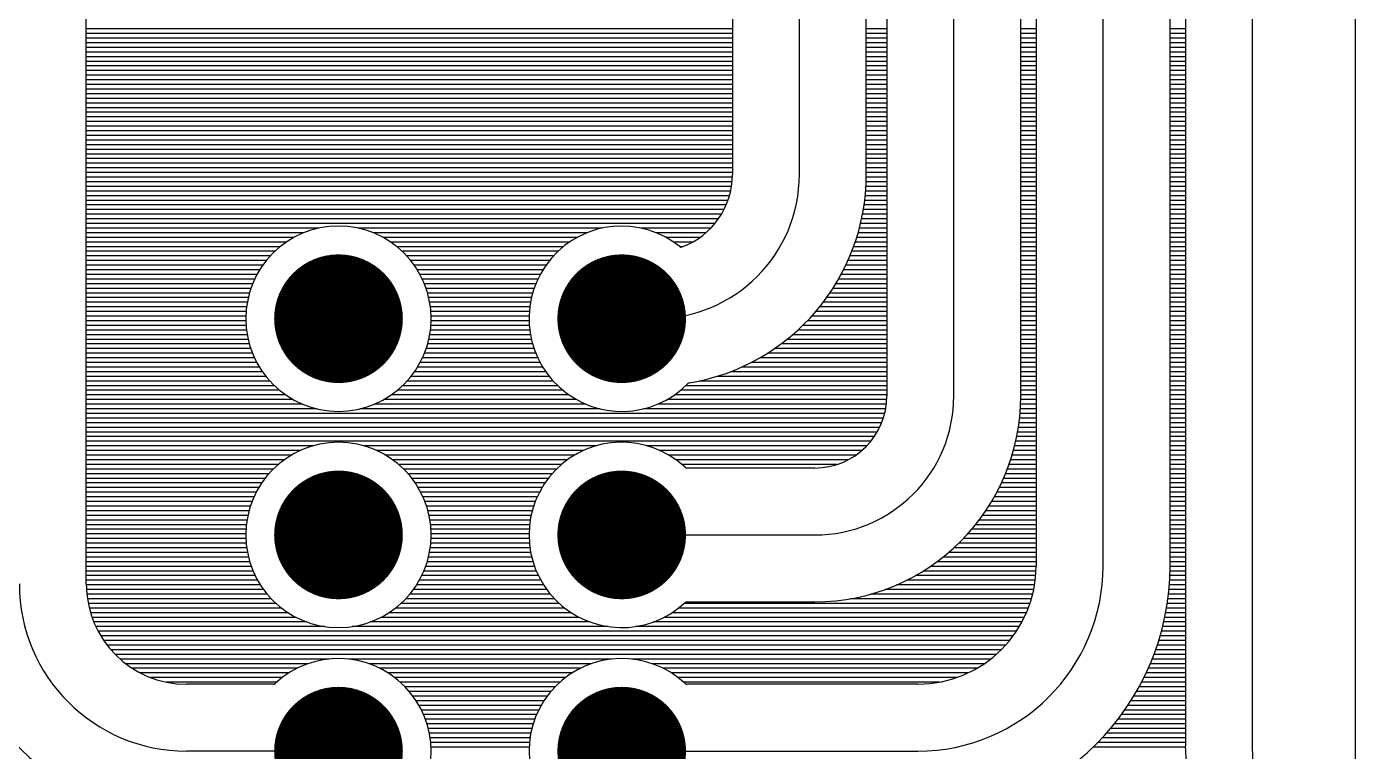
# Model space of a CAD drawing. Extents: x 295 to 953, y 10 to 290.
# Drawn here: x 730.52 to 776.98, y 104.21 to 129.55 of the extents above; entities that cross this region are included whole.
import ezdxf

# ---------------------------------------------------------------- set-up
doc = ezdxf.new("R2010")
doc.units = 0
doc.header["$LTSCALE"] = 5
doc.header["$MEASUREMENT"] = 0
doc.layers.get('0').update_dxf_attribs({"linetype": 'CONTINUOUS', "lineweight": 25})
doc.layers.add('BOTTOM_PHO', color=2, linetype='CONTINUOUS')

msp = doc.modelspace()

# ---------------------------------------------------------------- linework, layer by layer
at = {"const_width": 2.25}
for points in [[(742.553, 119.34, -1), (740.303, 119.34, -1)], [(752.453, 119.34, -1), (750.203, 119.34, -1)], [(742.553, 111.78, -1), (740.303, 111.78, -1)], [(752.453, 111.78, -1), (750.203, 111.78, -1)], [(742.553, 104.22, -1), (740.303, 104.22, -1)], [(752.453, 104.22, -1), (750.203, 104.22, -1)]]:
    msp.add_lwpolyline(points, format="xyb", close=True, dxfattribs=at)
at = {"layer": 'BOTTOM_PHO', "color": 7}
for p, q in [((776.978, 81), (776.978, 261)), ((771.038, 241.2), (771.038, 104.4)), ((773.378, 104.4), (773.378, 241.2)), ((768.158, 110.7), (768.158, 228.6)), ((770.498, 110.7), (770.498, 228.6)), ((765.818, 228.526), (765.818, 110.7)), ((760.598, 215.46), (760.598, 116.64)), ((762.938, 116.64), (762.938, 215.46)), ((765.278, 116.64), (765.278, 215.46)), ((757.538, 124.38), (757.538, 203.4)), ((759.878, 124.38), (759.878, 203.4)), ((755.198, 146.715), (755.198, 124.38)), ((732.612, 110.065), (732.612, 133.2)), ((755.198, 129.473), (732.612, 129.473)), ((755.198, 129.311), (732.612, 129.311)), ((755.198, 129.149), (732.612, 129.149)), ((760.598, 129.473), (759.878, 129.473)), ((760.598, 129.311), (759.878, 129.311)), ((760.598, 129.149), (759.878, 129.149)), ((765.818, 129.473), (765.278, 129.473)), ((765.818, 129.311), (765.278, 129.311)), ((765.818, 129.149), (765.278, 129.149)), ((771.038, 129.473), (770.498, 129.473)), ((771.038, 129.311), (770.498, 129.311)), ((771.038, 129.149), (770.498, 129.149)), ((755.198, 128.987), (732.612, 128.987)), ((755.198, 128.825), (732.612, 128.825)), ((760.598, 128.987), (759.878, 128.987)), ((760.598, 128.825), (759.878, 128.825)), ((765.818, 128.987), (765.278, 128.987)), ((765.818, 128.825), (765.278, 128.825)), ((771.038, 128.987), (770.498, 128.987)), ((771.038, 128.825), (770.498, 128.825)), ((755.198, 128.663), (732.612, 128.663)), ((755.198, 128.501), (732.612, 128.501)), ((755.198, 128.339), (732.612, 128.339)), ((760.598, 128.663), (759.878, 128.663)), ((760.598, 128.501), (759.878, 128.501)), ((760.598, 128.339), (759.878, 128.339)), ((765.818, 128.663), (765.278, 128.663)), ((765.818, 128.501), (765.278, 128.501)), ((765.818, 128.339), (765.278, 128.339)), ((771.038, 128.663), (770.498, 128.663)), ((771.038, 128.501), (770.498, 128.501)), ((771.038, 128.339), (770.498, 128.339)), ((755.198, 128.177), (732.612, 128.177)), ((755.198, 128.015), (732.612, 128.015)), ((755.198, 127.853), (732.612, 127.853)), ((760.598, 128.177), (759.878, 128.177)), ((760.598, 128.015), (759.878, 128.015)), ((760.598, 127.853), (759.878, 127.853)), ((765.818, 128.177), (765.278, 128.177)), ((765.818, 128.015), (765.278, 128.015)), ((765.818, 127.853), (765.278, 127.853)), ((771.038, 128.177), (770.498, 128.177)), ((771.038, 128.015), (770.498, 128.015)), ((771.038, 127.853), (770.498, 127.853)), ((755.198, 127.691), (732.612, 127.691)), ((755.198, 127.529), (732.612, 127.529)), ((755.198, 127.367), (732.612, 127.367)), ((760.598, 127.691), (759.878, 127.691)), ((760.598, 127.529), (759.878, 127.529)), ((760.598, 127.367), (759.878, 127.367)), ((765.818, 127.691), (765.278, 127.691)), ((765.818, 127.529), (765.278, 127.529)), ((765.818, 127.367), (765.278, 127.367)), ((771.038, 127.691), (770.498, 127.691)), ((771.038, 127.529), (770.498, 127.529)), ((771.038, 127.367), (770.498, 127.367)), ((755.198, 127.205), (732.612, 127.205)), ((755.198, 127.043), (732.612, 127.043)), ((755.198, 126.881), (732.612, 126.881)), ((760.598, 127.205), (759.878, 127.205)), ((760.598, 127.043), (759.878, 127.043)), ((760.598, 126.881), (759.878, 126.881)), ((765.818, 127.205), (765.278, 127.205)), ((765.818, 127.043), (765.278, 127.043)), ((765.818, 126.881), (765.278, 126.881)), ((771.038, 127.205), (770.498, 127.205)), ((771.038, 127.043), (770.498, 127.043)), ((771.038, 126.881), (770.498, 126.881)), ((755.198, 126.719), (732.612, 126.719)), ((755.198, 126.557), (732.612, 126.557)), ((755.198, 126.395), (732.612, 126.395)), ((760.598, 126.719), (759.878, 126.719)), ((760.598, 126.557), (759.878, 126.557)), ((760.598, 126.395), (759.878, 126.395)), ((765.818, 126.719), (765.278, 126.719)), ((765.818, 126.557), (765.278, 126.557)), ((765.818, 126.395), (765.278, 126.395)), ((771.038, 126.719), (770.498, 126.719)), ((771.038, 126.557), (770.498, 126.557)), ((771.038, 126.395), (770.498, 126.395)), ((755.198, 126.233), (732.612, 126.233)), ((755.198, 126.071), (732.612, 126.071)), ((755.198, 125.909), (732.612, 125.909)), ((760.598, 126.233), (759.878, 126.233)), ((760.598, 126.071), (759.878, 126.071)), ((760.598, 125.909), (759.878, 125.909)), ((765.818, 126.233), (765.278, 126.233)), ((765.818, 126.071), (765.278, 126.071)), ((765.818, 125.909), (765.278, 125.909)), ((771.038, 126.233), (770.498, 126.233)), ((771.038, 126.071), (770.498, 126.071)), ((771.038, 125.909), (770.498, 125.909)), ((755.198, 125.747), (732.612, 125.747)), ((755.198, 125.585), (732.612, 125.585)), ((760.598, 125.747), (759.878, 125.747)), ((760.598, 125.585), (759.878, 125.585)), ((765.818, 125.747), (765.278, 125.747)), ((765.818, 125.585), (765.278, 125.585)), ((771.038, 125.747), (770.498, 125.747)), ((771.038, 125.585), (770.498, 125.585)), ((755.198, 125.423), (732.612, 125.423)), ((755.198, 125.261), (732.612, 125.261)), ((755.198, 125.099), (732.612, 125.099)), ((760.598, 125.423), (759.878, 125.423)), ((760.598, 125.261), (759.878, 125.261)), ((760.598, 125.099), (759.878, 125.099)), ((765.818, 125.423), (765.278, 125.423)), ((765.818, 125.261), (765.278, 125.261)), ((765.818, 125.099), (765.278, 125.099)), ((771.038, 125.423), (770.498, 125.423)), ((771.038, 125.261), (770.498, 125.261)), ((771.038, 125.099), (770.498, 125.099)), ((755.198, 124.937), (732.612, 124.937)), ((755.198, 124.775), (732.612, 124.775)), ((755.198, 124.613), (732.612, 124.613)), ((760.598, 124.937), (759.878, 124.937)), ((760.598, 124.775), (759.878, 124.775)), ((760.598, 124.613), (759.878, 124.613)), ((765.818, 124.937), (765.278, 124.937)), ((765.818, 124.775), (765.278, 124.775)), ((765.818, 124.613), (765.278, 124.613)), ((771.038, 124.937), (770.498, 124.937)), ((771.038, 124.775), (770.498, 124.775)), ((771.038, 124.613), (770.498, 124.613)), ((755.198, 124.451), (732.612, 124.451)), ((755.196, 124.289), (732.612, 124.289)), ((755.186, 124.127), (732.612, 124.127)), ((760.598, 124.127), (759.873, 124.127)), ((760.598, 124.289), (759.877, 124.289)), ((760.598, 124.451), (759.878, 124.451)), ((765.818, 124.451), (765.278, 124.451)), ((765.818, 124.289), (765.278, 124.289)), ((765.818, 124.127), (765.278, 124.127)), ((771.038, 124.451), (770.498, 124.451)), ((771.038, 124.289), (770.498, 124.289)), ((771.038, 124.127), (770.498, 124.127)), ((755.166, 123.965), (732.612, 123.965)), ((755.135, 123.803), (732.612, 123.803)), ((755.095, 123.641), (732.612, 123.641)), ((760.598, 123.641), (759.841, 123.641)), ((760.598, 123.803), (759.855, 123.803)), ((760.598, 123.965), (759.866, 123.965)), ((765.818, 123.965), (765.278, 123.965)), ((765.818, 123.803), (765.278, 123.803)), ((765.818, 123.641), (765.278, 123.641)), ((771.038, 123.965), (770.498, 123.965)), ((771.038, 123.803), (770.498, 123.803)), ((771.038, 123.641), (770.498, 123.641)), ((755.043, 123.479), (732.612, 123.479)), ((754.98, 123.317), (732.612, 123.317)), ((754.904, 123.155), (732.612, 123.155)), ((760.598, 123.155), (759.775, 123.155)), ((760.598, 123.317), (759.801, 123.317)), ((760.598, 123.479), (759.822, 123.479)), ((765.818, 123.479), (765.278, 123.479)), ((765.818, 123.317), (765.278, 123.317)), ((765.818, 123.155), (765.278, 123.155)), ((771.038, 123.479), (770.498, 123.479)), ((771.038, 123.317), (770.498, 123.317)), ((771.038, 123.155), (770.498, 123.155)), ((754.814, 122.993), (732.612, 122.993)), ((754.709, 122.831), (732.612, 122.831)), ((754.587, 122.669), (732.612, 122.669)), ((760.598, 122.669), (759.677, 122.669)), ((760.598, 122.831), (759.713, 122.831)), ((760.598, 122.993), (759.746, 122.993)), ((765.818, 122.993), (765.278, 122.993)), ((765.818, 122.831), (765.278, 122.831)), ((765.818, 122.669), (765.278, 122.669)), ((771.038, 122.993), (770.498, 122.993)), ((771.038, 122.831), (770.498, 122.831)), ((771.038, 122.669), (770.498, 122.669)), ((740.745, 122.507), (732.612, 122.507)), ((740.217, 122.345), (732.612, 122.345)), ((739.874, 122.183), (732.612, 122.183)), ((750.645, 122.507), (742.11, 122.507)), ((750.117, 122.345), (742.638, 122.345)), ((749.774, 122.183), (742.981, 122.183)), ((754.443, 122.507), (752.01, 122.507)), ((754.272, 122.345), (752.538, 122.345)), ((754.068, 122.183), (752.881, 122.183)), ((760.598, 122.183), (759.543, 122.183)), ((760.598, 122.345), (759.592, 122.345)), ((760.598, 122.507), (759.636, 122.507)), ((765.818, 122.507), (765.278, 122.507)), ((765.818, 122.345), (765.278, 122.345)), ((765.818, 122.183), (765.278, 122.183)), ((771.038, 122.507), (770.498, 122.507)), ((771.038, 122.345), (770.498, 122.345)), ((771.038, 122.183), (770.498, 122.183)), ((739.609, 122.021), (732.612, 122.021)), ((739.39, 121.859), (732.612, 121.859)), ((749.509, 122.021), (743.246, 122.021)), ((749.29, 121.859), (743.465, 121.859)), ((753.812, 122.021), (753.146, 122.021)), ((753.465, 121.859), (753.366, 121.859)), ((760.598, 121.859), (759.434, 121.859)), ((760.598, 122.021), (759.491, 122.021)), ((765.818, 122.021), (765.278, 122.021)), ((765.818, 121.859), (765.278, 121.859)), ((771.038, 122.021), (770.498, 122.021)), ((771.038, 121.859), (770.498, 121.859)), ((739.205, 121.697), (732.612, 121.697)), ((739.045, 121.535), (732.612, 121.535)), ((738.905, 121.373), (732.612, 121.373)), ((749.105, 121.697), (743.65, 121.697)), ((748.945, 121.535), (743.81, 121.535)), ((748.805, 121.373), (743.95, 121.373)), ((760.598, 121.373), (759.237, 121.373)), ((760.598, 121.535), (759.307, 121.535)), ((760.598, 121.697), (759.373, 121.697)), ((765.818, 121.697), (765.278, 121.697)), ((765.818, 121.535), (765.278, 121.535)), ((765.818, 121.373), (765.278, 121.373)), ((771.038, 121.697), (770.498, 121.697)), ((771.038, 121.535), (770.498, 121.535)), ((771.038, 121.373), (770.498, 121.373)), ((738.783, 121.211), (732.612, 121.211)), ((738.675, 121.049), (732.612, 121.049)), ((738.581, 120.887), (732.612, 120.887)), ((748.683, 121.211), (744.072, 121.211)), ((748.575, 121.049), (744.18, 121.049)), ((748.481, 120.887), (744.274, 120.887)), ((760.598, 120.887), (758.999, 120.887)), ((760.598, 121.049), (759.083, 121.049)), ((760.598, 121.211), (759.163, 121.211)), ((765.818, 121.211), (765.278, 121.211)), ((765.818, 121.049), (765.278, 121.049)), ((765.818, 120.887), (765.278, 120.887)), ((771.038, 121.211), (770.498, 121.211)), ((771.038, 121.049), (770.498, 121.049)), ((771.038, 120.887), (770.498, 120.887)), ((738.499, 120.725), (732.612, 120.725)), ((738.427, 120.563), (732.612, 120.563)), ((738.366, 120.401), (732.612, 120.401)), ((748.399, 120.725), (744.356, 120.725)), ((748.327, 120.563), (744.428, 120.563)), ((748.266, 120.401), (744.489, 120.401)), ((760.598, 120.401), (758.713, 120.401)), ((760.598, 120.563), (758.814, 120.563)), ((760.598, 120.725), (758.909, 120.725)), ((765.818, 120.725), (765.278, 120.725)), ((765.818, 120.563), (765.278, 120.563)), ((765.818, 120.401), (765.278, 120.401)), ((771.038, 120.725), (770.498, 120.725)), ((771.038, 120.563), (770.498, 120.563)), ((771.038, 120.401), (770.498, 120.401)), ((738.315, 120.239), (732.612, 120.239)), ((738.273, 120.077), (732.612, 120.077)), ((738.239, 119.915), (732.612, 119.915)), ((748.215, 120.239), (744.54, 120.239)), ((748.173, 120.077), (744.583, 120.077)), ((748.139, 119.915), (744.616, 119.915)), ((760.598, 119.915), (758.374, 119.915)), ((760.598, 120.077), (758.494, 120.077)), ((760.598, 120.239), (758.607, 120.239)), ((765.818, 120.239), (765.278, 120.239)), ((765.818, 120.077), (765.278, 120.077)), ((765.818, 119.915), (765.278, 119.915)), ((771.038, 120.239), (770.498, 120.239)), ((771.038, 120.077), (770.498, 120.077)), ((771.038, 119.915), (770.498, 119.915)), ((738.214, 119.753), (732.612, 119.753)), ((738.197, 119.591), (732.612, 119.591)), ((738.189, 119.429), (732.612, 119.429)), ((748.114, 119.753), (744.641, 119.753)), ((748.097, 119.591), (744.658, 119.591)), ((748.089, 119.429), (744.666, 119.429)), ((760.598, 119.429), (757.971, 119.429)), ((760.598, 119.591), (758.113, 119.591)), ((760.598, 119.753), (758.247, 119.753)), ((765.818, 119.753), (765.278, 119.753)), ((765.818, 119.591), (765.278, 119.591)), ((765.818, 119.429), (765.278, 119.429)), ((771.038, 119.753), (770.498, 119.753)), ((771.038, 119.591), (770.498, 119.591)), ((771.038, 119.429), (770.498, 119.429)), ((738.188, 119.267), (732.612, 119.267)), ((738.196, 119.105), (732.612, 119.105)), ((738.212, 118.943), (732.612, 118.943)), ((748.112, 118.943), (744.643, 118.943)), ((748.096, 119.105), (744.659, 119.105)), ((748.088, 119.267), (744.667, 119.267)), ((752.498, 119.34), (751.328, 119.34)), ((760.598, 118.943), (757.488, 118.943)), ((760.598, 119.105), (757.659, 119.105)), ((760.598, 119.267), (757.82, 119.267)), ((765.818, 119.267), (765.278, 119.267)), ((765.818, 119.105), (765.278, 119.105)), ((765.818, 118.943), (765.278, 118.943)), ((771.038, 119.267), (770.498, 119.267)), ((771.038, 119.105), (770.498, 119.105)), ((771.038, 118.943), (770.498, 118.943)), ((738.236, 118.781), (732.612, 118.781)), ((738.269, 118.619), (732.612, 118.619)), ((738.31, 118.457), (732.612, 118.457)), ((748.21, 118.457), (744.545, 118.457)), ((748.169, 118.619), (744.586, 118.619)), ((748.136, 118.781), (744.619, 118.781)), ((760.598, 118.457), (756.901, 118.457)), ((760.598, 118.619), (757.111, 118.619)), ((760.598, 118.781), (757.306, 118.781)), ((765.818, 118.781), (765.278, 118.781)), ((765.818, 118.619), (765.278, 118.619)), ((765.818, 118.457), (765.278, 118.457)), ((771.038, 118.781), (770.498, 118.781)), ((771.038, 118.619), (770.498, 118.619)), ((771.038, 118.457), (770.498, 118.457)), ((738.361, 118.295), (732.612, 118.295)), ((738.421, 118.133), (732.612, 118.133)), ((748.321, 118.133), (744.435, 118.133)), ((748.261, 118.295), (744.495, 118.295)), ((760.598, 118.133), (756.428, 118.133)), ((760.598, 118.295), (756.674, 118.295)), ((765.818, 118.295), (765.278, 118.295)), ((765.818, 118.133), (765.278, 118.133)), ((771.038, 118.295), (770.498, 118.295)), ((771.038, 118.133), (770.498, 118.133)), ((738.491, 117.971), (732.612, 117.971)), ((738.572, 117.809), (732.612, 117.809)), ((738.665, 117.647), (732.612, 117.647)), ((748.565, 117.647), (744.19, 117.647)), ((748.472, 117.809), (744.283, 117.809)), ((748.391, 117.971), (744.364, 117.971)), ((760.598, 117.647), (755.52, 117.647)), ((760.598, 117.809), (755.858, 117.809)), ((760.598, 117.971), (756.157, 117.971)), ((765.818, 117.971), (765.278, 117.971)), ((765.818, 117.809), (765.278, 117.809)), ((765.818, 117.647), (765.278, 117.647)), ((771.038, 117.971), (770.498, 117.971)), ((771.038, 117.809), (770.498, 117.809)), ((771.038, 117.647), (770.498, 117.647)), ((738.771, 117.485), (732.612, 117.485)), ((738.892, 117.323), (732.612, 117.323)), ((739.029, 117.161), (732.612, 117.161)), ((748.929, 117.161), (743.826, 117.161)), ((748.792, 117.323), (743.964, 117.323)), ((748.671, 117.485), (744.084, 117.485)), ((760.598, 117.161), (754.033, 117.161)), ((760.598, 117.323), (754.658, 117.323)), ((760.598, 117.485), (755.13, 117.485)), ((765.818, 117.485), (765.278, 117.485)), ((765.818, 117.323), (765.278, 117.323)), ((765.818, 117.161), (765.278, 117.161)), ((771.038, 117.485), (770.498, 117.485)), ((771.038, 117.323), (770.498, 117.323)), ((771.038, 117.161), (770.498, 117.161)), ((739.187, 116.999), (732.612, 116.999)), ((739.37, 116.837), (732.612, 116.837)), ((739.584, 116.675), (732.612, 116.675)), ((749.484, 116.675), (743.271, 116.675)), ((749.27, 116.837), (743.485, 116.837)), ((749.087, 116.999), (743.668, 116.999)), ((760.598, 116.675), (753.171, 116.675)), ((760.598, 116.837), (753.385, 116.837)), ((760.598, 116.999), (753.568, 116.999)), ((765.818, 116.999), (765.278, 116.999)), ((765.818, 116.837), (765.278, 116.837)), ((765.818, 116.675), (765.278, 116.675)), ((771.038, 116.999), (770.498, 116.999)), ((771.038, 116.837), (770.498, 116.837)), ((771.038, 116.675), (770.498, 116.675)), ((739.844, 116.513), (732.612, 116.513)), ((740.176, 116.351), (732.612, 116.351)), ((740.672, 116.189), (732.612, 116.189)), ((750.572, 116.189), (742.183, 116.189)), ((750.076, 116.351), (742.679, 116.351)), ((749.744, 116.513), (743.011, 116.513)), ((760.557, 116.189), (752.083, 116.189)), ((760.581, 116.351), (752.579, 116.351)), ((760.594, 116.513), (752.911, 116.513)), ((765.818, 116.189), (765.263, 116.189)), ((765.818, 116.351), (765.272, 116.351)), ((765.818, 116.513), (765.276, 116.513)), ((771.038, 116.513), (770.498, 116.513)), ((771.038, 116.351), (770.498, 116.351)), ((771.038, 116.189), (770.498, 116.189)), ((760.522, 116.027), (732.612, 116.027)), ((760.476, 115.865), (732.612, 115.865)), ((760.417, 115.703), (732.612, 115.703)), ((765.818, 115.703), (765.216, 115.703)), ((765.818, 115.865), (765.236, 115.865)), ((765.818, 116.027), (765.251, 116.027)), ((771.038, 116.027), (770.498, 116.027)), ((771.038, 115.865), (770.498, 115.865)), ((771.038, 115.703), (770.498, 115.703)), ((760.345, 115.541), (732.612, 115.541)), ((760.26, 115.379), (732.612, 115.379)), ((760.158, 115.217), (732.612, 115.217)), ((765.818, 115.217), (765.136, 115.217)), ((765.818, 115.379), (765.166, 115.379)), ((765.818, 115.541), (765.193, 115.541)), ((771.038, 115.541), (770.498, 115.541)), ((771.038, 115.379), (770.498, 115.379)), ((771.038, 115.217), (770.498, 115.217)), ((760.037, 115.055), (732.612, 115.055)), ((740.531, 114.893), (732.612, 114.893)), ((750.431, 114.893), (742.324, 114.893)), ((759.894, 114.893), (752.224, 114.893)), ((765.818, 114.893), (765.063, 114.893)), ((765.818, 115.055), (765.101, 115.055)), ((771.038, 115.055), (770.498, 115.055)), ((771.038, 114.893), (770.498, 114.893)), ((740.091, 114.731), (732.612, 114.731)), ((739.779, 114.569), (732.612, 114.569)), ((739.532, 114.407), (732.612, 114.407)), ((749.991, 114.731), (742.764, 114.731)), ((749.679, 114.569), (743.076, 114.569)), ((749.432, 114.407), (743.323, 114.407)), ((759.723, 114.731), (752.664, 114.731)), ((759.514, 114.569), (752.976, 114.569)), ((759.246, 114.407), (753.223, 114.407)), ((765.818, 114.407), (764.923, 114.407)), ((765.818, 114.569), (764.973, 114.569)), ((765.818, 114.731), (765.02, 114.731)), ((771.038, 114.731), (770.498, 114.731)), ((771.038, 114.569), (770.498, 114.569)), ((771.038, 114.407), (770.498, 114.407)), ((739.325, 114.245), (732.612, 114.245)), ((739.149, 114.083), (732.612, 114.083)), ((738.996, 113.921), (732.612, 113.921)), ((749.225, 114.245), (743.53, 114.245)), ((749.049, 114.083), (743.706, 114.083)), ((748.896, 113.921), (743.859, 113.921)), ((758.863, 114.245), (753.43, 114.245)), ((758.078, 114.12), (753.604, 114.12)), ((765.818, 113.921), (764.745, 113.921)), ((765.818, 114.083), (764.808, 114.083)), ((765.818, 114.245), (764.868, 114.245)), ((771.038, 114.245), (770.498, 114.245)), ((771.038, 114.083), (770.498, 114.083)), ((771.038, 113.921), (770.498, 113.921)), ((738.862, 113.759), (732.612, 113.759)), ((738.745, 113.597), (732.612, 113.597)), ((738.642, 113.435), (732.612, 113.435)), ((748.762, 113.759), (743.993, 113.759)), ((748.645, 113.597), (744.11, 113.597)), ((748.542, 113.435), (744.213, 113.435)), ((765.818, 113.435), (764.525, 113.435)), ((765.818, 113.597), (764.603, 113.597)), ((765.818, 113.759), (764.676, 113.759)), ((771.038, 113.759), (770.498, 113.759)), ((771.038, 113.597), (770.498, 113.597)), ((771.038, 113.435), (770.498, 113.435)), ((738.552, 113.273), (732.612, 113.273)), ((738.474, 113.111), (732.612, 113.111)), ((738.406, 112.949), (732.612, 112.949)), ((748.452, 113.273), (744.303, 113.273)), ((748.374, 113.111), (744.381, 113.111)), ((748.306, 112.949), (744.449, 112.949)), ((765.818, 112.949), (764.26, 112.949)), ((765.818, 113.111), (764.354, 113.111)), ((765.818, 113.273), (764.442, 113.273)), ((771.038, 113.273), (770.498, 113.273)), ((771.038, 113.111), (770.498, 113.111)), ((771.038, 112.949), (770.498, 112.949)), ((738.348, 112.787), (732.612, 112.787)), ((738.3, 112.625), (732.612, 112.625)), ((738.26, 112.463), (732.612, 112.463)), ((748.248, 112.787), (744.507, 112.787)), ((748.2, 112.625), (744.555, 112.625)), ((748.16, 112.463), (744.595, 112.463)), ((765.818, 112.463), (763.942, 112.463)), ((765.818, 112.625), (764.054, 112.625)), ((765.818, 112.787), (764.16, 112.787)), ((771.038, 112.787), (770.498, 112.787)), ((771.038, 112.625), (770.498, 112.625)), ((771.038, 112.463), (770.498, 112.463)), ((738.23, 112.301), (732.612, 112.301)), ((738.208, 112.139), (732.612, 112.139)), ((738.194, 111.977), (732.612, 111.977)), ((748.13, 112.301), (744.625, 112.301)), ((748.108, 112.139), (744.648, 112.139)), ((748.094, 111.977), (744.662, 111.977)), ((765.818, 111.977), (763.564, 111.977)), ((765.818, 112.139), (763.698, 112.139)), ((765.818, 112.301), (763.824, 112.301)), ((771.038, 112.301), (770.498, 112.301)), ((771.038, 112.139), (770.498, 112.139)), ((771.038, 111.977), (770.498, 111.977)), ((738.188, 111.815), (732.612, 111.815)), ((738.19, 111.653), (732.612, 111.653)), ((738.2, 111.491), (732.612, 111.491)), ((748.1, 111.491), (744.655, 111.491)), ((748.09, 111.653), (744.665, 111.653)), ((748.088, 111.815), (744.667, 111.815)), ((751.328, 111.78), (758.078, 111.78)), ((765.818, 111.491), (763.111, 111.491)), ((765.818, 111.653), (763.271, 111.653)), ((765.818, 111.815), (763.422, 111.815)), ((771.038, 111.815), (770.498, 111.815)), ((771.038, 111.653), (770.498, 111.653)), ((771.038, 111.491), (770.498, 111.491)), ((738.219, 111.329), (732.612, 111.329)), ((738.246, 111.167), (732.612, 111.167)), ((748.146, 111.167), (744.609, 111.167)), ((748.119, 111.329), (744.636, 111.329)), ((765.818, 111.167), (762.756, 111.167)), ((765.818, 111.329), (762.939, 111.329)), ((771.038, 111.329), (770.498, 111.329)), ((771.038, 111.167), (770.498, 111.167)), ((738.281, 111.005), (732.612, 111.005)), ((738.326, 110.843), (732.612, 110.843)), ((738.379, 110.681), (732.612, 110.681)), ((748.279, 110.681), (744.476, 110.681)), ((748.226, 110.843), (744.529, 110.843)), ((748.181, 111.005), (744.574, 111.005)), ((765.818, 110.681), (762.119, 110.681)), ((765.818, 110.843), (762.348, 110.843)), ((765.818, 111.005), (762.56, 111.005)), ((771.038, 111.005), (770.498, 111.005)), ((771.038, 110.843), (770.498, 110.843)), ((771.038, 110.681), (770.498, 110.681)), ((738.443, 110.519), (732.612, 110.519)), ((738.517, 110.357), (732.612, 110.357)), ((738.601, 110.195), (732.612, 110.195)), ((748.501, 110.195), (744.254, 110.195)), ((748.417, 110.357), (744.339, 110.357)), ((748.343, 110.519), (744.412, 110.519)), ((765.787, 110.195), (761.288, 110.195)), ((765.803, 110.357), (761.595, 110.357)), ((765.814, 110.519), (761.869, 110.519)), ((771.038, 110.195), (770.483, 110.195)), ((771.038, 110.357), (770.491, 110.357)), ((771.038, 110.519), (770.496, 110.519)), ((738.699, 110.033), (732.612, 110.033)), ((738.809, 109.871), (732.618, 109.871)), ((738.936, 109.709), (732.63, 109.709)), ((748.836, 109.709), (743.92, 109.709)), ((748.709, 109.871), (744.046, 109.871)), ((748.599, 110.033), (744.156, 110.033)), ((765.697, 109.709), (760.029, 109.709)), ((765.734, 109.871), (760.532, 109.871)), ((765.764, 110.033), (760.94, 110.033)), ((771.038, 109.709), (770.442, 109.709)), ((771.038, 109.871), (770.459, 109.871)), ((771.038, 110.033), (770.472, 110.033)), ((739.08, 109.547), (732.651, 109.547)), ((739.245, 109.385), (732.679, 109.385)), ((739.437, 109.223), (732.715, 109.223)), ((749.337, 109.223), (743.418, 109.223)), ((749.145, 109.385), (743.61, 109.385)), ((748.98, 109.547), (743.776, 109.547)), ((765.545, 109.223), (753.318, 109.223)), ((765.603, 109.385), (753.51, 109.385)), ((753.604, 109.44), (758.078, 109.44)), ((765.654, 109.547), (759.317, 109.547)), ((771.038, 109.223), (770.373, 109.223)), ((771.038, 109.385), (770.399, 109.385)), ((771.038, 109.547), (770.422, 109.547)), ((739.665, 109.061), (732.759, 109.061)), ((739.944, 108.899), (732.812, 108.899)), ((740.314, 108.737), (732.874, 108.737)), ((750.214, 108.737), (742.541, 108.737)), ((749.844, 108.899), (742.911, 108.899)), ((749.565, 109.061), (743.19, 109.061)), ((765.323, 108.737), (752.441, 108.737)), ((765.405, 108.899), (752.811, 108.899)), ((765.479, 109.061), (753.09, 109.061)), ((771.038, 108.737), (770.276, 108.737)), ((771.038, 108.899), (770.312, 108.899)), ((771.038, 109.061), (770.344, 109.061)), ((740.95, 108.575), (732.945, 108.575)), ((765.129, 108.413), (733.026, 108.413)), ((765.016, 108.251), (733.118, 108.251)), ((750.85, 108.575), (741.905, 108.575)), ((765.231, 108.575), (751.805, 108.575)), ((771.038, 108.251), (770.151, 108.251)), ((771.038, 108.413), (770.196, 108.413)), ((771.038, 108.575), (770.238, 108.575)), ((764.891, 108.089), (733.222, 108.089)), ((764.752, 107.927), (733.34, 107.927)), ((771.038, 107.927), (770.05, 107.927)), ((771.038, 108.089), (770.102, 108.089)), ((764.598, 107.765), (733.472, 107.765)), ((764.425, 107.603), (733.622, 107.603)), ((741.081, 107.441), (733.793, 107.441)), ((750.981, 107.441), (741.774, 107.441)), ((764.231, 107.441), (751.674, 107.441)), ((771.038, 107.441), (769.874, 107.441)), ((771.038, 107.603), (769.936, 107.603)), ((771.038, 107.765), (769.995, 107.765)), ((740.361, 107.279), (733.99, 107.279)), ((739.977, 107.117), (734.221, 107.117)), ((739.691, 106.955), (734.5, 106.955)), ((750.261, 107.279), (742.494, 107.279)), ((749.877, 107.117), (742.878, 107.117)), ((749.591, 106.955), (743.164, 106.955)), ((764.01, 107.279), (752.394, 107.279)), ((763.752, 107.117), (752.778, 107.117)), ((763.443, 106.955), (753.064, 106.955)), ((771.038, 106.955), (769.663, 106.955)), ((771.038, 107.117), (769.737, 107.117)), ((771.038, 107.279), (769.807, 107.279)), ((739.459, 106.793), (734.86, 106.793)), ((739.264, 106.631), (735.414, 106.631)), ((739.151, 106.56), (736.118, 106.56)), ((749.359, 106.793), (743.396, 106.793)), ((749.164, 106.631), (743.592, 106.631)), ((748.996, 106.469), (743.759, 106.469)), ((763.048, 106.793), (753.296, 106.793)), ((762.443, 106.631), (753.492, 106.631)), ((761.678, 106.56), (753.604, 106.56)), ((771.038, 106.469), (769.417, 106.469)), ((771.038, 106.631), (769.503, 106.631)), ((771.038, 106.793), (769.585, 106.793)), ((748.85, 106.307), (743.906, 106.307)), ((748.722, 106.145), (744.033, 106.145)), ((748.609, 105.983), (744.146, 105.983)), ((771.038, 105.983), (769.13, 105.983)), ((771.038, 106.145), (769.231, 106.145)), ((771.038, 106.307), (769.326, 106.307)), ((748.511, 105.821), (744.244, 105.821)), ((748.425, 105.659), (744.33, 105.659)), ((748.35, 105.497), (744.405, 105.497)), ((771.038, 105.497), (768.8, 105.497)), ((771.038, 105.659), (768.915, 105.659)), ((771.038, 105.821), (769.025, 105.821)), ((748.286, 105.335), (744.47, 105.335)), ((748.231, 105.173), (744.524, 105.173)), ((748.186, 105.011), (744.569, 105.011)), ((771.038, 105.011), (768.418, 105.011)), ((771.038, 105.173), (768.551, 105.173)), ((771.038, 105.335), (768.679, 105.335)), ((748.149, 104.849), (744.606, 104.849)), ((748.121, 104.687), (744.634, 104.687)), ((748.102, 104.525), (744.653, 104.525)), ((771.038, 104.525), (767.976, 104.525)), ((771.038, 104.687), (768.131, 104.687)), ((771.038, 104.849), (768.278, 104.849)), ((741.428, 104.22), (736.118, 104.22)), ((748.091, 104.363), (744.664, 104.363)), ((751.328, 104.22), (761.678, 104.22)), ((771.038, 104.363), (767.813, 104.363)), ((771.044, 104.231), (771.038, 104.4))]:
    msp.add_line(p, q, dxfattribs=at)
for centre, radius, start, end in [((752.498, 124.38), 5.04, 270, 0), ((752.498, 124.38), 2.7, 290.5393, 0), ((752.498, 124.38), 7.38, 279.3012, 0.0001), ((741.428, 119.34), 3.24, 0, 180), ((741.428, 119.34), 3.24, 0, 180), ((751.328, 119.34), 3.24, 51.2196, 315.5538), ((753.413, 121.936), 0.09, 231.2244, 290.5439), ((741.428, 119.34), 3.24, 180, 0), ((741.428, 119.34), 3.24, 180, 0), ((753.705, 117.008), 0.09, 99.2952, 135.5543), ((758.078, 116.64), 7.2, 270, 0), ((758.078, 116.64), 2.52, 270, 0), ((758.078, 116.64), 4.86, 270, 0), ((741.428, 111.78), 3.24, 0, 180), ((741.428, 111.78), 3.24, 0, 180), ((751.328, 111.78), 3.24, 46.8637, 313.1363), ((753.604, 114.21), 0.09, 226.8768, 270.0032), ((741.428, 111.78), 3.24, 180, 0), ((741.428, 111.78), 3.24, 180, 0), ((761.678, 110.7), 8.82, 270, 0), ((761.678, 110.7), 4.14, 270, 0), ((761.678, 110.7), 6.48, 270, 0), ((736.118, 110.065), 8.185, 180, 270), ((736.118, 110.065), 5.845, 180, 270), ((736.118, 110.065), 3.505, 180, 270), ((753.604, 109.35), 0.09, 90.0022, 133.1316), ((741.428, 104.22), 3.24, 226.8637, 133.1363), ((751.328, 104.22), 3.24, 46.8637, 313.1363), ((739.151, 106.65), 0.09, 270.0022, 313.1316), ((753.604, 106.65), 0.09, 226.8768, 270.0032), ((766.178, 103.879), 7.219, 270.0001, 4.14), ((766.178, 103.879), 4.879, 270, 4.14)]:
    msp.add_arc(centre, radius, start, end, dxfattribs=at)

doc.saveas('drawing.dxf')
